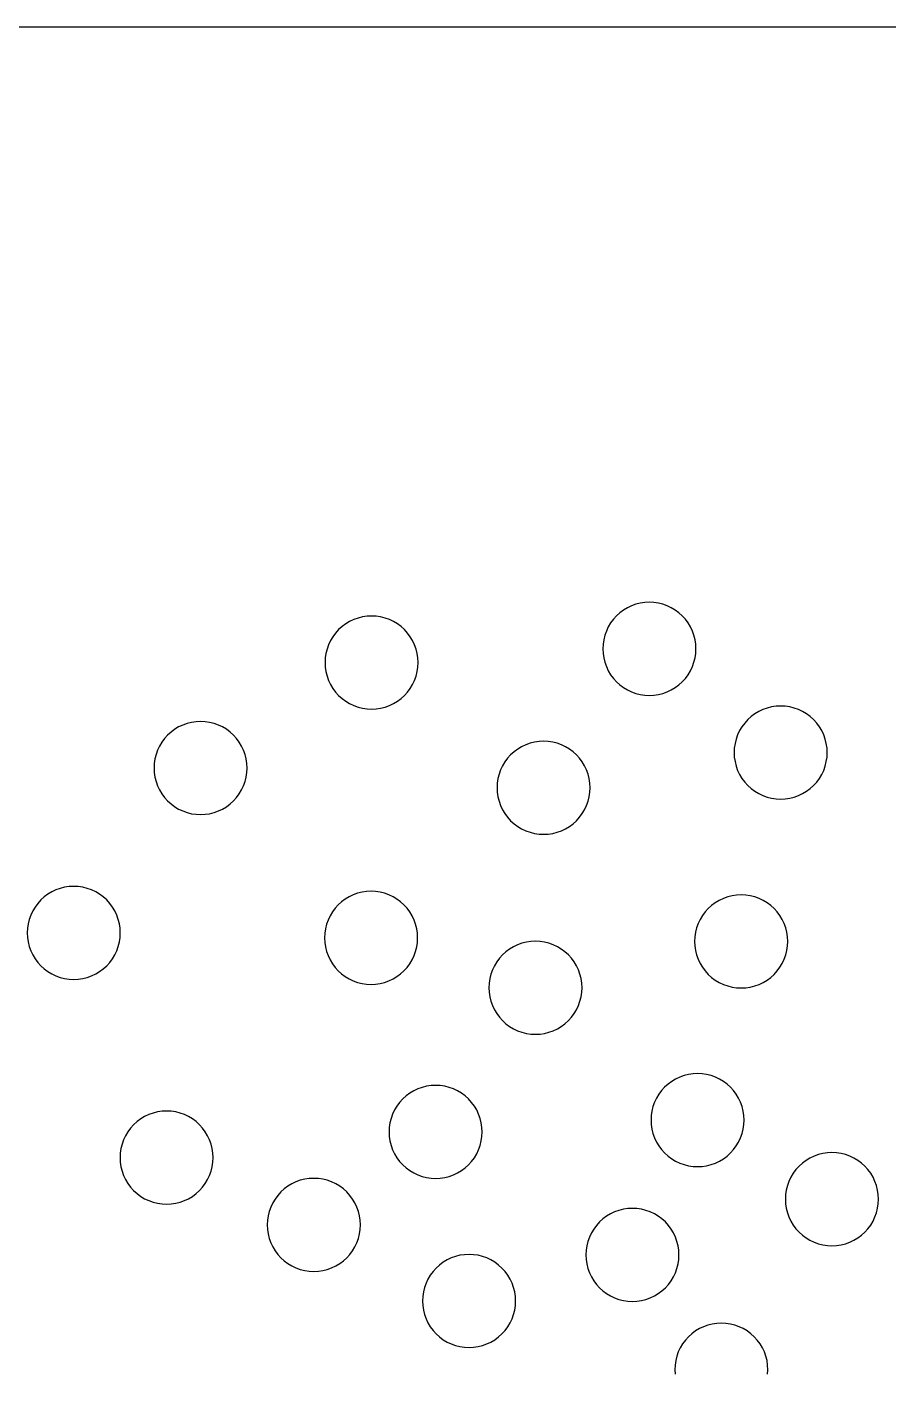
# Model space of a CAD drawing. Header units: millimetres. Extents: x 0 to 406, y 0 to 84.
# Drawn here: x 50.91 to 78.65, y 40.41 to 83.82 of the extents above; entities that cross this region are included whole.
import ezdxf

# ---------------------------------------------------------------- set-up
doc = ezdxf.new("R2010")
doc.units = ezdxf.units.MM

msp = doc.modelspace()

# ---------------------------------------------------------------- linework, layer by layer
at = {"color": 0}
for points in [[(0, 0), (0, 83.82), (406.4, 83.82), (406.4, 0), (0, 0)], [(72.122, 62.828), (72.21, 62.946), (72.286, 63.072), (72.349, 63.205), (72.398, 63.344), (72.434, 63.487), (72.456, 63.632), (72.463, 63.779), (72.456, 63.926), (72.434, 64.072), (72.398, 64.215), (72.349, 64.353), (72.286, 64.487), (72.21, 64.613), (72.122, 64.731), (72.023, 64.84), (71.914, 64.939), (71.796, 65.027), (71.67, 65.102), (71.537, 65.165), (71.398, 65.215), (71.255, 65.251), (71.11, 65.272), (70.963, 65.279), (70.816, 65.272), (70.67, 65.251), (70.527, 65.215), (70.389, 65.165), (70.256, 65.102), (70.129, 65.027), (70.011, 64.939), (69.902, 64.84), (69.803, 64.731), (69.716, 64.613), (69.64, 64.487), (69.577, 64.353), (69.527, 64.215), (69.492, 64.072), (69.47, 63.926), (69.463, 63.779), (69.47, 63.632), (69.492, 63.487), (69.527, 63.344), (69.577, 63.205), (69.64, 63.072), (69.716, 62.946), (69.803, 62.828), (69.902, 62.719), (70.011, 62.62), (70.129, 62.532), (70.256, 62.457), (70.389, 62.394), (70.527, 62.344), (70.67, 62.308), (70.816, 62.287), (70.963, 62.279), (71.11, 62.287), (71.255, 62.308), (71.398, 62.344), (71.537, 62.394), (71.67, 62.457), (71.796, 62.532), (71.914, 62.62), (72.023, 62.719), (72.122, 62.828)], [(63.074, 62.276), (63.173, 62.385), (63.261, 62.503), (63.336, 62.629), (63.399, 62.763), (63.449, 62.901), (63.485, 63.044), (63.506, 63.19), (63.513, 63.337), (63.506, 63.484), (63.485, 63.629), (63.449, 63.772), (63.399, 63.911), (63.336, 64.044), (63.261, 64.17), (63.173, 64.288), (63.074, 64.397), (62.965, 64.496), (62.847, 64.584), (62.721, 64.659), (62.588, 64.722), (62.449, 64.772), (62.306, 64.808), (62.161, 64.829), (62.013, 64.837), (61.866, 64.829), (61.721, 64.808), (61.578, 64.772), (61.439, 64.722), (61.306, 64.659), (61.18, 64.584), (61.062, 64.496), (60.953, 64.397), (60.854, 64.288), (60.766, 64.17), (60.691, 64.044), (60.628, 63.911), (60.578, 63.772), (60.542, 63.629), (60.521, 63.484), (60.513, 63.337), (60.521, 63.19), (60.542, 63.044), (60.578, 62.901), (60.628, 62.763), (60.691, 62.629), (60.766, 62.503), (60.854, 62.385), (60.953, 62.276), (61.062, 62.177), (61.18, 62.089), (61.306, 62.014), (61.439, 61.951), (61.578, 61.901), (61.721, 61.865), (61.866, 61.844), (62.013, 61.837), (62.161, 61.844), (62.306, 61.865), (62.449, 61.901), (62.588, 61.951), (62.721, 62.014), (62.847, 62.089), (62.965, 62.177), (63.074, 62.276)], [(76.254, 59.375), (76.353, 59.484), (76.44, 59.603), (76.516, 59.729), (76.579, 59.862), (76.629, 60.001), (76.664, 60.143), (76.686, 60.289), (76.693, 60.436), (76.686, 60.583), (76.664, 60.729), (76.629, 60.871), (76.579, 61.01), (76.516, 61.143), (76.44, 61.269), (76.353, 61.388), (76.254, 61.497), (76.145, 61.596), (76.027, 61.683), (75.9, 61.759), (75.767, 61.822), (75.629, 61.871), (75.486, 61.907), (75.34, 61.929), (75.193, 61.936), (75.046, 61.929), (74.901, 61.907), (74.758, 61.871), (74.619, 61.822), (74.486, 61.759), (74.36, 61.683), (74.242, 61.596), (74.133, 61.497), (74.034, 61.388), (73.946, 61.269), (73.87, 61.143), (73.807, 61.01), (73.758, 60.871), (73.722, 60.729), (73.7, 60.583), (73.693, 60.436), (73.7, 60.289), (73.722, 60.143), (73.758, 60.001), (73.807, 59.862), (73.87, 59.729), (73.946, 59.603), (74.034, 59.484), (74.133, 59.375), (74.242, 59.277), (74.36, 59.189), (74.486, 59.113), (74.619, 59.05), (74.758, 59.001), (74.901, 58.965), (75.046, 58.943), (75.193, 58.936), (75.34, 58.943), (75.486, 58.965), (75.629, 59.001), (75.767, 59.05), (75.9, 59.113), (76.027, 59.189), (76.145, 59.277), (76.254, 59.375)], [(57.565, 58.878), (57.664, 58.987), (57.752, 59.105), (57.828, 59.231), (57.891, 59.364), (57.94, 59.503), (57.976, 59.646), (57.998, 59.791), (58.005, 59.938), (57.998, 60.085), (57.976, 60.231), (57.94, 60.374), (57.891, 60.512), (57.828, 60.645), (57.752, 60.772), (57.664, 60.89), (57.565, 60.999), (57.456, 61.098), (57.338, 61.186), (57.212, 61.261), (57.079, 61.324), (56.94, 61.374), (56.797, 61.41), (56.652, 61.431), (56.505, 61.438), (56.358, 61.431), (56.212, 61.41), (56.069, 61.374), (55.931, 61.324), (55.798, 61.261), (55.671, 61.186), (55.553, 61.098), (55.444, 60.999), (55.345, 60.89), (55.258, 60.772), (55.182, 60.645), (55.119, 60.512), (55.069, 60.374), (55.034, 60.231), (55.012, 60.085), (55.005, 59.938), (55.012, 59.791), (55.034, 59.646), (55.069, 59.503), (55.119, 59.364), (55.182, 59.231), (55.258, 59.105), (55.345, 58.987), (55.444, 58.878), (55.553, 58.779), (55.671, 58.691), (55.798, 58.615), (55.931, 58.553), (56.069, 58.503), (56.212, 58.467), (56.358, 58.446), (56.505, 58.438), (56.652, 58.446), (56.797, 58.467), (56.94, 58.503), (57.079, 58.553), (57.212, 58.615), (57.338, 58.691), (57.456, 58.779), (57.565, 58.878)], [(68.616, 58.241), (68.715, 58.35), (68.802, 58.469), (68.878, 58.595), (68.941, 58.728), (68.99, 58.866), (69.026, 59.009), (69.048, 59.155), (69.055, 59.302), (69.048, 59.449), (69.026, 59.595), (68.99, 59.737), (68.941, 59.876), (68.878, 60.009), (68.802, 60.135), (68.715, 60.253), (68.616, 60.363), (68.507, 60.461), (68.388, 60.549), (68.262, 60.625), (68.129, 60.688), (67.99, 60.737), (67.848, 60.773), (67.702, 60.795), (67.555, 60.802), (67.408, 60.795), (67.262, 60.773), (67.12, 60.737), (66.981, 60.688), (66.848, 60.625), (66.722, 60.549), (66.603, 60.461), (66.494, 60.363), (66.396, 60.253), (66.308, 60.135), (66.232, 60.009), (66.169, 59.876), (66.12, 59.737), (66.084, 59.595), (66.062, 59.449), (66.055, 59.302), (66.062, 59.155), (66.084, 59.009), (66.12, 58.866), (66.169, 58.728), (66.232, 58.595), (66.308, 58.469), (66.396, 58.35), (66.494, 58.241), (66.603, 58.142), (66.722, 58.055), (66.848, 57.979), (66.981, 57.916), (67.12, 57.866), (67.262, 57.831), (67.408, 57.809), (67.555, 57.802), (67.702, 57.809), (67.848, 57.831), (67.99, 57.866), (68.129, 57.916), (68.262, 57.979), (68.388, 58.055), (68.507, 58.142), (68.616, 58.241)], [(53.479, 53.564), (53.577, 53.673), (53.665, 53.792), (53.741, 53.918), (53.804, 54.051), (53.853, 54.19), (53.889, 54.332), (53.911, 54.478), (53.918, 54.625), (53.911, 54.772), (53.889, 54.918), (53.853, 55.06), (53.804, 55.199), (53.741, 55.332), (53.665, 55.458), (53.577, 55.577), (53.479, 55.686), (53.37, 55.785), (53.251, 55.872), (53.125, 55.948), (52.992, 56.011), (52.853, 56.06), (52.711, 56.096), (52.565, 56.118), (52.418, 56.125), (52.271, 56.118), (52.125, 56.096), (51.982, 56.06), (51.844, 56.011), (51.711, 55.948), (51.585, 55.872), (51.466, 55.785), (51.357, 55.686), (51.258, 55.577), (51.171, 55.458), (51.095, 55.332), (51.032, 55.199), (50.983, 55.06), (50.947, 54.918), (50.925, 54.772), (50.918, 54.625), (50.925, 54.478), (50.947, 54.332), (50.983, 54.19), (51.032, 54.051), (51.095, 53.918), (51.171, 53.792), (51.258, 53.673), (51.357, 53.564), (51.466, 53.465), (51.585, 53.378), (51.711, 53.302), (51.844, 53.239), (51.982, 53.19), (52.125, 53.154), (52.271, 53.132), (52.418, 53.125), (52.565, 53.132), (52.711, 53.154), (52.853, 53.19), (52.992, 53.239), (53.125, 53.302), (53.251, 53.378), (53.37, 53.465), (53.479, 53.564)], [(63.058, 53.405), (63.157, 53.514), (63.245, 53.632), (63.32, 53.759), (63.383, 53.892), (63.433, 54.03), (63.469, 54.173), (63.49, 54.319), (63.497, 54.466), (63.49, 54.613), (63.469, 54.758), (63.433, 54.901), (63.383, 55.04), (63.32, 55.173), (63.245, 55.299), (63.157, 55.417), (63.058, 55.526), (62.949, 55.625), (62.831, 55.713), (62.705, 55.789), (62.571, 55.852), (62.433, 55.901), (62.29, 55.937), (62.144, 55.959), (61.997, 55.966), (61.85, 55.959), (61.705, 55.937), (61.562, 55.901), (61.423, 55.852), (61.29, 55.789), (61.164, 55.713), (61.046, 55.625), (60.937, 55.526), (60.838, 55.417), (60.75, 55.299), (60.675, 55.173), (60.612, 55.04), (60.562, 54.901), (60.526, 54.758), (60.505, 54.613), (60.497, 54.466), (60.505, 54.319), (60.526, 54.173), (60.562, 54.03), (60.612, 53.892), (60.675, 53.759), (60.75, 53.632), (60.838, 53.514), (60.937, 53.405), (61.046, 53.306), (61.164, 53.219), (61.29, 53.143), (61.423, 53.08), (61.562, 53.03), (61.705, 52.995), (61.85, 52.973), (61.997, 52.966), (62.144, 52.973), (62.29, 52.995), (62.433, 53.03), (62.571, 53.08), (62.705, 53.143), (62.831, 53.219), (62.949, 53.306), (63.058, 53.405)], [(74.982, 53.289), (75.081, 53.398), (75.169, 53.517), (75.245, 53.643), (75.308, 53.776), (75.357, 53.915), (75.393, 54.057), (75.415, 54.203), (75.422, 54.35), (75.415, 54.497), (75.393, 54.643), (75.357, 54.785), (75.308, 54.924), (75.245, 55.057), (75.169, 55.183), (75.081, 55.302), (74.982, 55.411), (74.873, 55.509), (74.755, 55.597), (74.629, 55.673), (74.496, 55.736), (74.357, 55.785), (74.214, 55.821), (74.069, 55.843), (73.922, 55.85), (73.775, 55.843), (73.629, 55.821), (73.486, 55.785), (73.348, 55.736), (73.215, 55.673), (73.088, 55.597), (72.97, 55.509), (72.861, 55.411), (72.762, 55.302), (72.675, 55.183), (72.599, 55.057), (72.536, 54.924), (72.486, 54.785), (72.451, 54.643), (72.429, 54.497), (72.422, 54.35), (72.429, 54.203), (72.451, 54.057), (72.486, 53.915), (72.536, 53.776), (72.599, 53.643), (72.675, 53.517), (72.762, 53.398), (72.861, 53.289), (72.97, 53.19), (73.088, 53.103), (73.215, 53.027), (73.348, 52.964), (73.486, 52.915), (73.629, 52.879), (73.775, 52.857), (73.922, 52.85), (74.069, 52.857), (74.214, 52.879), (74.357, 52.915), (74.496, 52.964), (74.629, 53.027), (74.755, 53.103), (74.873, 53.19), (74.982, 53.289)], [(68.353, 51.797), (68.452, 51.906), (68.54, 52.024), (68.615, 52.15), (68.678, 52.283), (68.728, 52.422), (68.764, 52.565), (68.785, 52.71), (68.793, 52.857), (68.785, 53.004), (68.764, 53.15), (68.728, 53.293), (68.678, 53.431), (68.615, 53.564), (68.54, 53.691), (68.452, 53.809), (68.353, 53.918), (68.244, 54.017), (68.126, 54.105), (68, 54.18), (67.867, 54.243), (67.728, 54.293), (67.585, 54.329), (67.44, 54.35), (67.293, 54.357), (67.145, 54.35), (67, 54.329), (66.857, 54.293), (66.718, 54.243), (66.585, 54.18), (66.459, 54.105), (66.341, 54.017), (66.232, 53.918), (66.133, 53.809), (66.045, 53.691), (65.97, 53.564), (65.907, 53.431), (65.857, 53.293), (65.821, 53.15), (65.8, 53.004), (65.793, 52.857), (65.8, 52.71), (65.821, 52.565), (65.857, 52.422), (65.907, 52.283), (65.97, 52.15), (66.045, 52.024), (66.133, 51.906), (66.232, 51.797), (66.341, 51.698), (66.459, 51.61), (66.585, 51.535), (66.718, 51.472), (66.857, 51.422), (67, 51.386), (67.145, 51.365), (67.293, 51.357), (67.44, 51.365), (67.585, 51.386), (67.728, 51.422), (67.867, 51.472), (68, 51.535), (68.126, 51.61), (68.244, 51.698), (68.353, 51.797)], [(73.576, 47.532), (73.675, 47.641), (73.763, 47.759), (73.838, 47.886), (73.901, 48.019), (73.951, 48.157), (73.987, 48.3), (74.008, 48.446), (74.016, 48.593), (74.008, 48.74), (73.987, 48.885), (73.951, 49.028), (73.901, 49.167), (73.838, 49.3), (73.763, 49.426), (73.675, 49.544), (73.576, 49.653), (73.467, 49.752), (73.349, 49.84), (73.223, 49.916), (73.09, 49.979), (72.951, 50.028), (72.808, 50.064), (72.663, 50.086), (72.516, 50.093), (72.369, 50.086), (72.223, 50.064), (72.08, 50.028), (71.942, 49.979), (71.809, 49.916), (71.682, 49.84), (71.564, 49.752), (71.455, 49.653), (71.356, 49.544), (71.268, 49.426), (71.193, 49.3), (71.13, 49.167), (71.08, 49.028), (71.044, 48.885), (71.023, 48.74), (71.016, 48.593), (71.023, 48.446), (71.044, 48.3), (71.08, 48.157), (71.13, 48.019), (71.193, 47.886), (71.268, 47.759), (71.356, 47.641), (71.455, 47.532), (71.564, 47.433), (71.682, 47.346), (71.809, 47.27), (71.942, 47.207), (72.08, 47.157), (72.223, 47.122), (72.369, 47.1), (72.516, 47.093), (72.663, 47.1), (72.808, 47.122), (72.951, 47.157), (73.09, 47.207), (73.223, 47.27), (73.349, 47.346), (73.467, 47.433), (73.576, 47.532)], [(65.138, 47.151), (65.237, 47.26), (65.325, 47.378), (65.4, 47.504), (65.463, 47.637), (65.513, 47.776), (65.549, 47.919), (65.57, 48.064), (65.577, 48.211), (65.57, 48.358), (65.549, 48.504), (65.513, 48.647), (65.463, 48.785), (65.4, 48.919), (65.325, 49.045), (65.237, 49.163), (65.138, 49.272), (65.029, 49.371), (64.911, 49.459), (64.785, 49.534), (64.651, 49.597), (64.513, 49.647), (64.37, 49.683), (64.224, 49.704), (64.077, 49.711), (63.93, 49.704), (63.785, 49.683), (63.642, 49.647), (63.503, 49.597), (63.37, 49.534), (63.244, 49.459), (63.126, 49.371), (63.017, 49.272), (62.918, 49.163), (62.83, 49.045), (62.755, 48.919), (62.692, 48.785), (62.642, 48.647), (62.606, 48.504), (62.585, 48.358), (62.577, 48.211), (62.585, 48.064), (62.606, 47.919), (62.642, 47.776), (62.692, 47.637), (62.755, 47.504), (62.83, 47.378), (62.918, 47.26), (63.017, 47.151), (63.126, 47.052), (63.244, 46.964), (63.37, 46.889), (63.503, 46.826), (63.642, 46.776), (63.785, 46.74), (63.93, 46.719), (64.077, 46.711), (64.224, 46.719), (64.37, 46.74), (64.513, 46.776), (64.651, 46.826), (64.785, 46.889), (64.911, 46.964), (65.029, 47.052), (65.138, 47.151)], [(56.47, 46.321), (56.568, 46.431), (56.656, 46.549), (56.732, 46.675), (56.795, 46.808), (56.844, 46.947), (56.88, 47.09), (56.902, 47.235), (56.909, 47.382), (56.902, 47.529), (56.88, 47.675), (56.844, 47.818), (56.795, 47.956), (56.732, 48.089), (56.656, 48.216), (56.568, 48.334), (56.47, 48.443), (56.361, 48.542), (56.242, 48.629), (56.116, 48.705), (55.983, 48.768), (55.844, 48.818), (55.702, 48.853), (55.556, 48.875), (55.409, 48.882), (55.262, 48.875), (55.116, 48.853), (54.974, 48.818), (54.835, 48.768), (54.702, 48.705), (54.576, 48.629), (54.457, 48.542), (54.348, 48.443), (54.249, 48.334), (54.162, 48.216), (54.086, 48.089), (54.023, 47.956), (53.974, 47.818), (53.938, 47.675), (53.916, 47.529), (53.909, 47.382), (53.916, 47.235), (53.938, 47.09), (53.974, 46.947), (54.023, 46.808), (54.086, 46.675), (54.162, 46.549), (54.249, 46.431), (54.348, 46.321), (54.457, 46.223), (54.576, 46.135), (54.702, 46.059), (54.835, 45.996), (54.974, 45.947), (55.116, 45.911), (55.262, 45.889), (55.409, 45.882), (55.556, 45.889), (55.702, 45.911), (55.844, 45.947), (55.983, 45.996), (56.116, 46.059), (56.242, 46.135), (56.361, 46.223), (56.47, 46.321)], [(77.906, 44.983), (78.005, 45.092), (78.093, 45.211), (78.168, 45.337), (78.231, 45.47), (78.281, 45.608), (78.317, 45.751), (78.338, 45.897), (78.345, 46.044), (78.338, 46.191), (78.317, 46.336), (78.281, 46.479), (78.231, 46.618), (78.168, 46.751), (78.093, 46.877), (78.005, 46.995), (77.906, 47.105), (77.797, 47.203), (77.679, 47.291), (77.553, 47.367), (77.419, 47.43), (77.281, 47.479), (77.138, 47.515), (76.992, 47.537), (76.845, 47.544), (76.698, 47.537), (76.553, 47.515), (76.41, 47.479), (76.271, 47.43), (76.138, 47.367), (76.012, 47.291), (75.894, 47.203), (75.785, 47.105), (75.686, 46.995), (75.598, 46.877), (75.523, 46.751), (75.46, 46.618), (75.41, 46.479), (75.374, 46.336), (75.353, 46.191), (75.345, 46.044), (75.353, 45.897), (75.374, 45.751), (75.41, 45.608), (75.46, 45.47), (75.523, 45.337), (75.598, 45.211), (75.686, 45.092), (75.785, 44.983), (75.894, 44.884), (76.012, 44.797), (76.138, 44.721), (76.271, 44.658), (76.41, 44.608), (76.553, 44.573), (76.698, 44.551), (76.845, 44.544), (76.992, 44.551), (77.138, 44.573), (77.281, 44.608), (77.419, 44.658), (77.553, 44.721), (77.679, 44.797), (77.797, 44.884), (77.906, 44.983)], [(61.213, 44.155), (61.312, 44.264), (61.4, 44.382), (61.475, 44.508), (61.538, 44.641), (61.588, 44.78), (61.624, 44.923), (61.645, 45.068), (61.652, 45.215), (61.645, 45.362), (61.624, 45.508), (61.588, 45.651), (61.538, 45.789), (61.475, 45.922), (61.4, 46.049), (61.312, 46.167), (61.213, 46.276), (61.104, 46.375), (60.986, 46.463), (60.86, 46.538), (60.727, 46.601), (60.588, 46.651), (60.445, 46.687), (60.3, 46.708), (60.152, 46.715), (60.005, 46.708), (59.86, 46.687), (59.717, 46.651), (59.578, 46.601), (59.445, 46.538), (59.319, 46.463), (59.201, 46.375), (59.092, 46.276), (58.993, 46.167), (58.905, 46.049), (58.83, 45.922), (58.767, 45.789), (58.717, 45.651), (58.681, 45.508), (58.66, 45.362), (58.652, 45.215), (58.66, 45.068), (58.681, 44.923), (58.717, 44.78), (58.767, 44.641), (58.83, 44.508), (58.905, 44.382), (58.993, 44.264), (59.092, 44.155), (59.201, 44.056), (59.319, 43.968), (59.445, 43.893), (59.578, 43.83), (59.717, 43.78), (59.86, 43.744), (60.005, 43.723), (60.152, 43.715), (60.3, 43.723), (60.445, 43.744), (60.588, 43.78), (60.727, 43.83), (60.86, 43.893), (60.986, 43.968), (61.104, 44.056), (61.213, 44.155)], [(71.478, 43.187), (71.577, 43.296), (71.665, 43.415), (71.74, 43.541), (71.803, 43.674), (71.853, 43.812), (71.889, 43.955), (71.91, 44.101), (71.917, 44.248), (71.91, 44.395), (71.889, 44.541), (71.853, 44.683), (71.803, 44.822), (71.74, 44.955), (71.665, 45.081), (71.577, 45.199), (71.478, 45.309), (71.369, 45.407), (71.251, 45.495), (71.124, 45.571), (70.991, 45.634), (70.853, 45.683), (70.71, 45.719), (70.564, 45.741), (70.417, 45.748), (70.27, 45.741), (70.125, 45.719), (69.982, 45.683), (69.843, 45.634), (69.71, 45.571), (69.584, 45.495), (69.466, 45.407), (69.357, 45.309), (69.258, 45.199), (69.17, 45.081), (69.094, 44.955), (69.032, 44.822), (68.982, 44.683), (68.946, 44.541), (68.925, 44.395), (68.917, 44.248), (68.925, 44.101), (68.946, 43.955), (68.982, 43.812), (69.032, 43.674), (69.094, 43.541), (69.17, 43.415), (69.258, 43.296), (69.357, 43.187), (69.466, 43.088), (69.584, 43.001), (69.71, 42.925), (69.843, 42.862), (69.982, 42.812), (70.125, 42.777), (70.27, 42.755), (70.417, 42.748), (70.564, 42.755), (70.71, 42.777), (70.853, 42.812), (70.991, 42.862), (71.124, 42.925), (71.251, 43.001), (71.369, 43.088), (71.478, 43.187)], [(66.213, 41.702), (66.312, 41.811), (66.4, 41.929), (66.476, 42.055), (66.539, 42.188), (66.588, 42.327), (66.624, 42.47), (66.646, 42.615), (66.653, 42.762), (66.646, 42.909), (66.624, 43.055), (66.588, 43.198), (66.539, 43.336), (66.476, 43.469), (66.4, 43.596), (66.312, 43.714), (66.213, 43.823), (66.104, 43.922), (65.986, 44.01), (65.86, 44.085), (65.727, 44.148), (65.588, 44.198), (65.445, 44.234), (65.3, 44.255), (65.153, 44.262), (65.006, 44.255), (64.86, 44.234), (64.717, 44.198), (64.579, 44.148), (64.446, 44.085), (64.319, 44.01), (64.201, 43.922), (64.092, 43.823), (63.993, 43.714), (63.906, 43.596), (63.83, 43.469), (63.767, 43.336), (63.717, 43.198), (63.682, 43.055), (63.66, 42.909), (63.653, 42.762), (63.66, 42.615), (63.682, 42.47), (63.717, 42.327), (63.767, 42.188), (63.83, 42.055), (63.906, 41.929), (63.993, 41.811), (64.092, 41.702), (64.201, 41.603), (64.319, 41.515), (64.446, 41.439), (64.579, 41.377), (64.717, 41.327), (64.86, 41.291), (65.006, 41.27), (65.153, 41.262), (65.3, 41.27), (65.445, 41.291), (65.588, 41.327), (65.727, 41.377), (65.86, 41.439), (65.986, 41.515), (66.104, 41.603), (66.213, 41.702)], [(74.774, 40.402), (74.782, 40.549), (74.774, 40.696), (74.753, 40.842), (74.717, 40.985), (74.668, 41.123), (74.605, 41.257), (74.529, 41.383), (74.441, 41.501), (74.342, 41.61), (74.233, 41.709), (74.115, 41.797), (73.989, 41.872), (73.856, 41.935), (73.717, 41.985), (73.574, 42.021), (73.429, 42.042), (73.282, 42.049), (73.135, 42.042), (72.989, 42.021), (72.846, 41.985), (72.708, 41.935), (72.575, 41.872), (72.448, 41.797), (72.33, 41.709), (72.221, 41.61), (72.122, 41.501), (72.034, 41.383), (71.959, 41.257), (71.896, 41.123), (71.846, 40.985), (71.811, 40.842), (71.789, 40.696), (71.782, 40.549), (71.789, 40.402)]]:
    msp.add_lwpolyline(points, dxfattribs=at)

doc.saveas('drawing.dxf')
